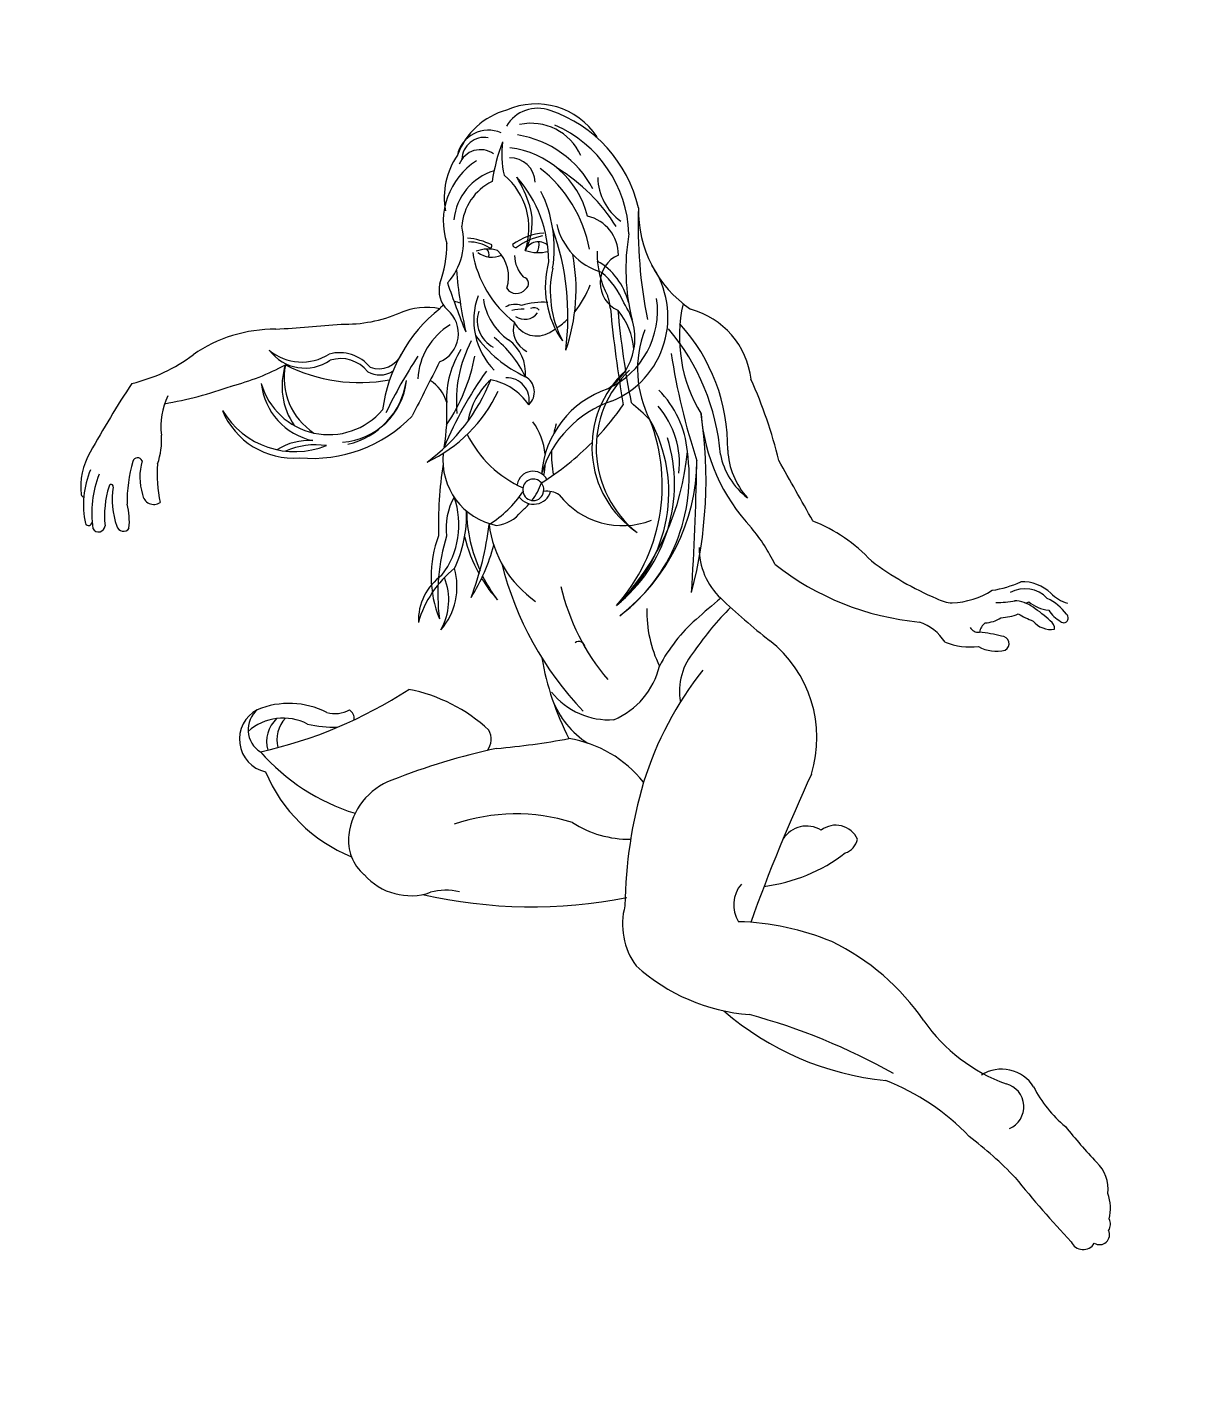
# Model space of a CAD drawing. Extents: x 2.86 to 4.03, y 1.14 to 2.54.
import ezdxf

# ---------------------------------------------------------------- set-up
doc = ezdxf.new("R2010")
doc.units = 0
doc.header["$MEASUREMENT"] = 0
doc.layers.add('MUEBLES', color=17, linetype='CONTINUOUS')
doc.layers.add('PERSONAS', color=21, linetype='CONTINUOUS')

# ---------------------------------------------------------------- blocks, each defined once
blk = doc.blocks.new('NATALIA_PARIS')
at = {"layer": 'PERSONAS'}
for centre, radius, start, end in [((24.557, -28.837), 2.174, 95.533, 149.6427), ((25.088, -27.846), 1.082, 60.2322, 139.3094), ((24.865, -28.786), 2.176, 23.433, 103.7871), ((23.553, -28.1), 0.945, 56.7326, 157.4714), ((24.721, -28.774), 1.614, 14.1046, 92.222), ((23.694, -30.435), 4.022, 3.2163, 61.3012), ((23.448, -28.016), 0.668, 70.6369, 168.3572), ((28.725, -30.407), 5.442, 148.777, 161.5881), ((26.741, -28.425), 2.799, 162.5489, 182.8222), ((23.55, -30.361), 3.07, 17.9334, 71.0445), ((23.664, -30.414), 3.666, 352.132, 56.473), ((24.022, -29.968), 2.124, 112.3763, 188.1169), ((24.278, -29.295), 2.23, 135.7304, 180.1989), ((23.267, -28.357), 0.671, 44.5257, 149.036), ((23.468, -30.388), 2.714, 4.156, 73.2312), ((23.871, -30.061), 1.685, 96.7952, 164.4543), ((24.079, -28.817), 0.743, 351.7922, 81.3317), ((24.01, -30.237), 1.613, 106.1487, 165.776), ((22.37, -29.889), 2.06, 331.427, 40.0733), ((19.68, -30.368), 4.924, 9.0706, 19.9191), ((21.085, -30.66), 3.779, 349.8603, 31.4258), ((22.108, -31.211), 3.955, 0.648, 42.2946), ((22.017, -32.63), 5.327, 21.9418, 48.5993), ((21.331, -30.304), 3.764, 340.9123, 16.526), ((28.285, -29.356), 1.633, 171.5321, 224.6296), ((22.783, -29.785), 1.77, 322.0258, 6.275), ((20.584, -29.96), 1.867, 308.2878, 3.65), ((18.509, -29.684), 3.46, 330.2699, 350.2785), ((22.128, -31.976), 1.806, 52.5557, 76.4131), ((22.403, -31.398), 1.075, 46.6274, 81.3202), ((24.633, -32.235), 1.784, 84.2351, 116.5103), ((17.499, -31.691), 7.706, 342.5849, 9.7317), ((27.183, -30.163), 1.953, 183.2617, 243.0243), ((25.723, -31.275), 1.175, 349.7219, 67.3275), ((41.482, -33.179), 14.089, 167.8312, 181.3845), ((31.19, -30.9), 3.547, 168.7728, 225.6883), ((25.942, -30.69), 3.312, 179.5168, 222.3009), ((22.921, -31.654), 1.027, 64.249, 100.2477), ((23.282, -30.211), 0.697, 223.923, 284.7626), ((22.917, -30.759), 0.189, 322.5886, 40.7206), ((23.161, -30.554), 0.0657, 251.7148, 10.6946), ((22.461, -31.37), 1.111, 332.5265, 35.2443), ((23.931, -30.645), 0.095, 175.4738, 276.5666), ((24.789, -32.408), 1.871, 91.1125, 116.9274), ((24.534, -31.104), 0.423, 38.7114, 147.0996), ((24.753, -29.822), 1.199, 241.3496, 274.4762), ((24.181, -30.691), 0.442, 316.6549, 0.0263), ((35.209, -32.342), 13.202, 174.5737, 182.6376), ((24.803, -31.109), 0.975, 171.7489, 213.3381), ((20.067, -31.325), 5.481, 330.8188, 0.984), ((28.772, -31.809), 2.549, 167.628, 198.8593), ((33.061, -32.993), 6.128, 160.1851, 184.3062), ((22.245, -31.735), 0.805, 155.3662, 216.5564), ((45.484, -27.834), 24.014, 188.6001, 192.2995), ((23.924, -31.822), 0.189, 288.3028, 70.2374), ((27.335, -32.518), 2.797, 154.7723, 205.1882), ((27.847, -32.738), 3.193, 157.87, 197.6698), ((27.089, -32.357), 0.898, 103.5515, 235.5598), ((24.996, -33.053), 1.942, 4.078, 50.7045), ((15.709, -36.068), 4.237, 79.5063, 114.8027), ((30.068, 101.244), 133.836, 264.17314, 265.00523), ((19.247, -28.011), 4.157, 258.4569, 283.2378), ((20.662, -33.96), 1.957, 68.4878, 103.6861), ((21.729, -32.503), 0.505, 116.3323, 133.7563), ((21.729, -32.503), 0.505, 55.4371, 77.7747), ((24.397, -33.018), 2.113, 149.966, 214.5017), ((24.455, -32.151), 1.75, 177.9286, 225.722), ((23.755, -31.76), 0.333, 201.5662, 313.3829), ((25.353, -33.088), 2.699, 282.3206, 24.8992), ((24.562, -33.374), 2.274, 11.7169, 40.2902), ((11.736, -27.959), 4.795, 273.0855, 297.2488), ((17.362, -31.879), 1.326, 206.8703, 294.5901), ((17.331, -31.515), 1.501, 219.9016, 292.8361), ((23.598, -36.198), 4.625, 118.6494, 162.4919), ((20.898, -32.803), 0.915, 282.9012, 40.0073), ((23.283, -32.834), 0.88, 151.627, 232.7445), ((23.506, -32.951), 0.56, 59.9181, 110.2955), ((24.074, -34.548), 2.101, 76.2295, 97.8557), ((23.621, -30.92), 2.617, 310.2208, 330.5412), ((33.619, -53.234), 29.789, 136.5472, 141.1499), ((18.015, -34.083), 1.188, 29.6889, 94.8906), ((22.321, -34.524), 1.993, 111.2496, 167.045), ((24.119, -33.253), 0.71, 151.9801, 234.9265), ((23.56, -33.804), 1.248, 76.9547, 93.5294), ((24.205, -32.698), 0.747, 197.2648, 291.0568), ((23.892, -32.416), 0.476, 224.8557, 313.6385), ((24.107, -32.781), 0.192, 26.7751, 111.67), ((25.164, -33.691), 1.801, 293.4824, 25.5949), ((24.375, -32.877), 2, 356.0913, 7.0181), ((14.749, -34.532), 2.162, 145.0021, 176.7784), ((12.915, -22.126), 11.382, 269.6234, 279.9818), ((14.296, -26.163), 7.197, 274.7142, 288.4969), ((18.395, -33.953), 2.056, 152.0241, 204.6393), ((18.374, -33.709), 1.933, 158.1328, 227.3785), ((19.487, -29.132), 4.83, 232.9915, 270.7403), ((18.05, -34.097), 1.021, 28.0224, 97.6504), ((19.415, -32.871), 0.724, 239.4767, 327.4415), ((25.159, -35.584), 3.823, 142.2277, 175.6732), ((25.781, -31.386), 3.894, 206.1252, 234.7625), ((20.452, -35.412), 3.197, 15.3525, 42.2557), ((23.621, -30.92), 2.617, 289.0012, 293.3105), ((23.621, -30.92), 2.617, 294.4314, 303.7836), ((25.213, -32.869), 2.563, 285.1248, 358.1676), ((63.61, -35.968), 37.356, 175.4638, 179.8818), ((52.812, -35.279), 26.322, 175.2458, 181.2786), ((24.799, -34.134), 2.062, 354.8038, 30.175), ((32.581, -34.938), 4.401, 157.2713, 201.4789), ((17.722, -33.54), 1.95, 176.3086, 248.0292), ((17.854, -33.196), 2.09, 185.9897, 309.6087), ((19.412, -33.055), 0.727, 230.6337, 292.2092), ((31.818, -43.974), 15.481, 137.0093, 144.1374), ((139.571, -123.369), 148.581, 142.87631, 143.56999), ((17.02, -31.761), 5.5, 316.1564, 339.3238), ((23.78, -35.271), 2.701, 137.4086, 172.4353), ((22.367, -34.248), 1.21, 344.787, 44.2866), ((27.686, -35.653), 2.44, 356.6562, 65.1445), ((16.731, -33.51), 2.283, 192.449, 264.5697), ((16.848, -33.107), 2.51, 200.8699, 281.9674), ((18.074, -33.515), 2.039, 263.786, 344.1237), ((17.889, -33.377), 2.256, 272.6361, 342.0488), ((30.019, -35.481), 3.214, 148.7082, 197.748), ((22.348, -37.221), 6.523, 354.5793, 30.6062), ((23.731, -36.729), 5.442, 349.1947, 32.413), ((12.009, -35.886), 2.078, 139.9004, 175.9384), ((10.498, -34.202), 2.104, 330.6847, 354.3166), ((17.787, -31.593), 5.531, 296.1188, 328.5893), ((19.985, -35.029), 1.123, 5.7808, 48.4371), ((30.791, -42.632), 11.878, 134.7777, 147.263), ((23.696, -36.327), 2.2, 122.7086, 159.8954), ((21.859, -36.153), 1.798, 24.6235, 68.8581), ((22.872, -35.158), 0.668, 338.4102, 82.163), ((23.213, -34.97), 0.517, 302.8815, 51.4316), ((11.751, -35.095), 0.146, 11.7953, 154.801), ((19.089, -32.344), 4.365, 285.0462, 324.9696), ((15.173, -34.208), 5.972, 340.4288, 353.1954), ((28.142, -37.492), 3.066, 122.5379, 225.8122), ((28.387, -37.565), 3.193, 123.6291, 221.741), ((47.527, -35.067), 19.611, 178.72, 188.313), ((12.528, -36.492), 2.611, 146.7965, 182.6393), ((13.174, -36.856), 3.066, 148.1114, 178.8082), ((15.698, -36.997), 4.527, 154.2899, 170.6192), ((13.477, -35.824), 1.755, 154.3923, 187.3956), ((16.245, -36.224), 4.037, 165.7829, 182.146), ((16.569, -37.06), 1.763, 76.1197, 112.4297), ((17.596, -31.795), 4.131, 254.8319, 306.0227), ((26.323, -38.213), 2.904, 98.7486, 165.4933), ((10.056, -35.724), 0.121, 187.1657, 243.0112), ((13.389, -36.977), 2.917, 152.6857, 175.9541), ((13.08, -36.436), 2.294, 160.793, 190.2648), ((10.858, -35.654), 0.0624, 334.0805, 165.9977), ((16.67, -37.651), 2.201, 71.4938, 104.0144), ((26.43, -38.951), 3.264, 98.8218, 153.335), ((24.97, -37.326), 2.932, 355.0613, 35.0921), ((16.684, -39.208), 13.864, 3.7005, 14.2488), ((12.074, -36.066), 0.338, 177.2904, 294.0135), ((24.705, -35.049), 3.29, 195.9773, 236.7868), ((21.767, -36.778), 1.958, 355.5373, 25.9397), ((26.942, -37.528), 3.091, 152.5484, 158.1993), ((20.303, -30.001), 8.373, 306.7344, 315.2947), ((17.574, -43.264), 11.591, 35.9426, 39.6594), ((25.043, -37.437), 2.594, 343.4689, 30.7982), ((10.017, -36.578), 0.104, 199.555, 348.5559), ((9.351, -36.446), 1.89, 343.9306, 5.6681), ((22.651, -36.921), 1.984, 164.2829, 248.7457), ((22.651, -36.921), 1.984, 158.9509, 159.8779), ((21.708, -37.519), 5.355, 308.2957, 11.3999), ((22.799, -37.92), 4.407, 300.363, 19.3327), ((15.293, -36.238), 13.195, 335.4372, 358.6452), ((33.996, -37.089), 5.537, 174.4102, 213.5034), ((10.291, -36.73), 0.193, 198.9397, 347.5935), ((11.021, -36.836), 0.198, 182.4425, 317.624), ((32.57, -40.675), 12.536, 161.5322, 171.2796), ((20.303, -30.001), 8.373, 292.1773, 305.3584), ((26.942, -37.528), 3.091, 167.489, 181.0581), ((23.194, -37.837), 0.475, 19.3882, 159.6756), ((21.767, -36.778), 1.958, 336.9356, 347.8459), ((22.791, -37.672), 4.626, 298.908, 7.3164), ((18.405, -38.134), 2.466, 312.7969, 9.5895), ((22.284, -38.913), 1.873, 140.5829, 177.1879), ((23.19, -37.906), 0.312, 339.6771, 181.8701), ((21.767, -36.778), 1.958, 312.6538, 330.0791), ((20.753, -35.706), 7.38, 305.3868, 345.3032), ((22.721, -37.433), 5.172, 297.5295, 358.3896), ((31.367, -38.024), 2.306, 173.1527, 211.9343), ((17.353, -37.621), 3.819, 325.0714, 351.3863), ((25.613, -38.878), 4.537, 171.3223, 194.3256), ((20.552, -35.719), 3.199, 291.3711, 316.6287), ((23.212, -37.814), 0.531, 206.8301, 333.1699), ((23.187, -37.923), 0.31, 178.6747, 342.8726), ((23.446, -38.739), 0.725, 48.9642, 87.0878), ((26.025, -37.073), 2.382, 208.0156, 281.2825), ((22.343, -36.835), 5.878, 297.6731, 349.5351), ((-75.869, -17.355), 106.003, 346.71007, 348.74479), ((30.979, -37.792), 2.138, 181.2019, 222.7695), ((21.992, -37.687), 1.085, 266.8086, 312.7997), ((21.767, -36.778), 1.958, 299.4587, 308.966), ((-550.183, -244.668), 616.277, 19.371269, 19.562948), ((23.101, -40.501), 3.394, 149.4094, 192.0015), ((25.613, -41.476), 5.838, 152.9508, 177.3619), ((13.192, -36.17), 8.893, 329.0258, 343.4798), ((25.209, -38.697), 4.273, 183.0661, 199.1097), ((24.991, -38.86), 3.277, 177.1654, 225.314), ((16.707, -37.038), 5.536, 317.9454, 335.5842), ((22, -42.591), 3.17, 118.5067, 154.1274), ((18.489, -40), 2.004, 309.7641, 5.5092), ((20.785, -41.44), 1.653, 115.2208, 171.9444), ((18.362, -40.395), 1.816, 320.911, 11.7627), ((25.209, -38.697), 4.273, 201.146, 211.7355), ((25.613, -38.878), 4.537, 196.6402, 207.1021), ((31.659, -39.194), 9.797, 184.2161, 213.7594), ((24.788, -42.761), 5.283, 15.7319, 29.6684), ((28.656, -44.39), 4.856, 33.2979, 58.3221), ((29.727, -40.833), 2.015, 169.1347, 216.9243), ((30.018, -40.538), 6.524, 182.9981, 210.4385), ((35.966, -35.857), 8.189, 221.9225, 254.7061), ((39.511, -35.35), 9.317, 223.1661, 236.9273), ((29.518, -42.692), 3.687, 168.6662, 196.066), ((37.475, -58.729), 19.131, 119.2892, 122.1831), ((44.853, -29.654), 20.824, 216.5117, 221.7831), ((23.719, -42.762), 0.182, 349.2819, 120.0395), ((29.837, -46.701), 4.883, 121.5029, 142.2733), ((33.616, -49.853), 9.15, 125.072, 135.5503), ((14.296, -43.875), 0.992, 107.908, 247.2128), ((14.377, -43.598), 0.771, 120.0567, 228.8417), ((13.28, -30.9), 13.292, 272.5447, 293.2399), ((14.526, -45.354), 2.481, 53.2454, 102.4401), ((16.779, -47.666), 4.876, 37.3012, 69.0254), ((30.995, -42.86), 8.419, 180.0417, 197.3563), ((36.186, -40.139), 3.064, 268.3018, 284.8868), ((36.835, -44.271), 1.178, 35.3902, 83.281), ((14.437, -44.845), 1.559, 52.4457, 122.0363), ((15.038, -44.083), 0.953, 123.4947, 185.0648), ((15.346, -44.083), 0.953, 127.0862, 183.7238), ((16.392, -42.622), 0.835, 242.8384, 290.4368), ((16.469, -43.635), 0.314, 343.4316, 47.0194), ((28.224, -44.864), 1.819, 128.8077, 180.2541), ((35.131, -42.25), 1.149, 232.1595, 256.6203), ((35.169, -40.965), 2.421, 262.797, 292.4806), ((36.908, -44.201), 0.893, 32.4249, 109.5023), ((16.958, -39.77), 4.148, 247.7422, 260.1093), ((24.606, -42.868), 2.193, 208.8515, 263.8322), ((23.863, -42.808), 2.297, 282.7458, 336.7973), ((26.606, -45.985), 3.664, 332.8948, 42.0999), ((33.067, -45.073), 1.51, 23.3592, 60.6898), ((36.735, -39.628), 3.998, 261.4204, 269.739), ((36.466, -44.637), 1.042, 44.8968, 77.54), ((37.036, -43.599), 0.143, 241.2184, 298.7816), ((37.953, -43.001), 1.114, 220.4498, 254.0479), ((33.61, -47.558), 5.126, 38.1646, 45.488), ((36.906, -44.862), 1.367, 25.0847, 56.4491), ((38.835, -42.83), 1.286, 216.1137, 241.8541), ((19.099, -41.018), 6.11, 211.1454, 242.9807), ((25.263, -43.656), 2.634, 190.4257, 227.6922), ((34.273, -51.892), 10.544, 131.9853, 152.5395), ((35.526, -44.08), 0.283, 198.8722, 266.8737), ((35.965, -44.54), 0.488, 120.1076, 158.7534), ((35.843, -43.239), 0.887, 262.0397, 294.4593), ((36.412, -42.508), 1.552, 262.563, 282.1454), ((38.578, -41.875), 2.83, 229.4437, 239.3112), ((37.737, -43.969), 0.692, 209.3979, 268.569), ((38.52, -43.723), 0.94, 201.8096, 231.6081), ((38.046, -44.379), 0.138, 216.4863, 44.6477), ((20.128, -44.894), 0.56, 313.0951, 19.0174), ((35.525, -42.739), 2.039, 238.3002, 266.7419), ((34.626, -47.691), 3.444, 64.0623, 75.1123), ((36.106, -44.808), 0.216, 286.7089, 83.0017), ((37.45, -44.592), 0.278, 345.7882, 46.8376), ((18.491, -43.733), 4.699, 192.9861, 237.8712), ((36.075, -43.987), 1.032, 229.7819, 275.1329), ((21.443, -64.157), 18.877, 91.9752, 101.8441), ((22.76, -21.436), 23.937, 265.2855, 270.4758), ((21.805, -48.718), 3.54, 28.4956, 70.9852), ((17.912, -47.615), 1.963, 100.0679, 163.5579), ((17.274, -47.458), 1.308, 162.2471, 220.2618), ((37.011, -53.027), 13.499, 153.624, 169.4203), ((20.058, -52.834), 5.616, 62.7069, 99.1341), ((24.745, -45.56), 3.11, 227.2239, 260.7624), ((74.676, -78.698), 54.511, 145.2857, 150.2824), ((17.831, -47.368), 1.814, 211.0322, 279.216), ((23.514, -35.775), 14.542, 247.2017, 271.2728), ((18.284, -50.89), 1.739, 66.7012, 95.3749), ((29.319, -49.96), 0.827, 48.254, 138.175), ((30.201, -49.958), 0.699, 13.6855, 118.2224), ((30.382, -49.604), 0.532, 277.7172, 339.2822), ((28.146, -45.72), 4.978, 267.2723, 297.616), ((25.646, -51.439), 2.103, 154.9471, 206.0382), ((27.865, -51.245), 0.955, 129.6457, 201.3892), ((25.408, -59.277), 7.842, 57.6026, 78.4715), ((28.26, -48.825), 5.726, 218.1473, 255.457), ((25.5, -58.356), 7.027, 24.4961, 54.2111), ((32.828, -48.613), 8.704, 219.2855, 254.2939), ((18.996, -71.137), 18.506, 50.6316, 64.9828), ((36.471, -53.316), 5.046, 204.9169, 240.4121), ((26.891, -62.902), 6.91, 33.8331, 58.7818), ((33.731, -58.353), 1.117, 22.1627, 112.4844), ((33.684, -58.345), 0.705, 283.0711, 65.269), ((38.398, -56.802), 3.804, 197.2708, 220.2114), ((24.068, -66.975), 11.663, 33.7689, 42.7705), ((48.897, -51.924), 15.279, 208.6847, 213.9628), ((62.599, -44.529), 32.958, 208.9675, 213.3641), ((35.328, -61.112), 1.109, 343.3246, 36.0372), ((35.213, -61.666), 1.2, 334.4108, 11.3222), ((35.986, -62.29), 0.328, 316.8967, 18.8854), ((35.939, -62.594), 0.297, 228.4425, 15.5314), ((35.448, -62.566), 0.386, 193.4007, 319.54)]:
    blk.add_arc(centre, radius, start, end, dxfattribs=at)

msp = doc.modelspace()

# ---------------------------------------------------------------- block references
at = {"layer": 'MUEBLES', "xscale": 0.03433087927271408, "yscale": 0.03433087927271572, "zscale": 0.03433087927271541, "rotation": 9.925902475692896}
msp.add_blockref('NATALIA_PARIS', (2.3674, 3.2112), dxfattribs=at)

doc.saveas('drawing.dxf')
